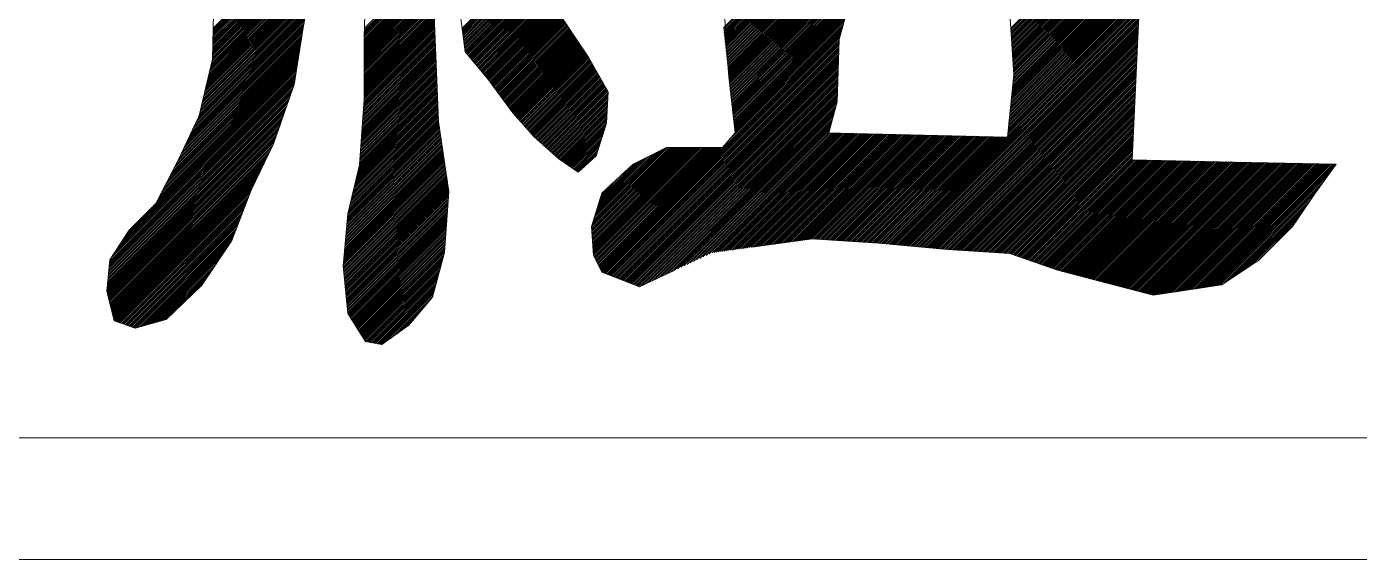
# Model space of a CAD drawing. Units: millimetres at full size. Extents: x -22551 to 92397, y -19340 to 14894.
# Drawn here: x 79728 to 80650, y -19340 to -18972 of the extents above; entities that cross this region are included whole.
import ezdxf

# ---------------------------------------------------------------- set-up
doc = ezdxf.new("R2010")
doc.units = ezdxf.units.MM
doc.header["$LTSCALE"] = 70
doc.layers.add('8-0_9-1', color=7, linetype='Continuous', lineweight=15)

msp = doc.modelspace()

# ---------------------------------------------------------------- linework, layer by layer
at = {"layer": '8-0_9-1'}
for p, q in [((79961.31, -18974.21), (80140.95, -18794.56)), ((79961.34, -18973.01), (80140.37, -18793.98)), ((79961.15, -18979.02), (80143.28, -18796.89)), ((79961.15, -18980.18), (80143.86, -18797.47)), ((79961.15, -18981.35), (80144.44, -18798.06)), ((79961.15, -18982.51), (80145.03, -18798.64)), ((79961.15, -18983.68), (80145.61, -18799.22)), ((79961.15, -18984.84), (80146.19, -18799.8)), ((79961.15, -18986), (80146.77, -18800.39)), ((79961.15, -18987.17), (80147.35, -18800.97)), ((79961.15, -18988.33), (80147.94, -18801.55)), ((79961.15, -18989.5), (80148.52, -18802.13)), ((79961.19, -18977.82), (80142.7, -18796.31)), ((79961.23, -18976.62), (80142.12, -18795.73)), ((79961.27, -18975.41), (80141.53, -18795.15)), ((80209.66, -18972.66), (80305, -18877.32)), ((80209.78, -18973.71), (80306.15, -18877.33)), ((80209.89, -18974.76), (80307.31, -18877.35)), ((80210.01, -18975.81), (80308.46, -18877.36)), ((80210.12, -18976.85), (80309.61, -18877.37)), ((80210.24, -18977.9), (80310.76, -18877.39)), ((80210.36, -18978.95), (80311.91, -18877.4)), ((80210.47, -18980), (80313.06, -18877.41)), ((80210.59, -18981.05), (80314.21, -18877.42)), ((80210.71, -18982.09), (80315.36, -18877.44)), ((80210.82, -18983.14), (80316.51, -18877.45)), ((80210.94, -18984.19), (80317.66, -18877.46)), ((80211.06, -18985.24), (80318.82, -18877.48)), ((80211.17, -18986.28), (80319.97, -18877.49)), ((80211.29, -18987.33), (80321.12, -18877.5)), ((80211.41, -18988.38), (80322.27, -18877.52)), ((80211.52, -18989.43), (80323.42, -18877.53)), ((80211.64, -18990.48), (80324.57, -18877.54)), ((80211.75, -18991.52), (80325.72, -18877.56)), ((80211.87, -18992.57), (80326.87, -18877.57)), ((80211.99, -18993.62), (80328.02, -18877.58)), ((80212.1, -18994.67), (80329.17, -18877.6)), ((80212.22, -18995.71), (80330.32, -18877.61)), ((80212.34, -18996.76), (80331.48, -18877.62)), ((80212.45, -18997.81), (80332.63, -18877.64)), ((80212.57, -18998.86), (80333.78, -18877.65)), ((80212.69, -18999.91), (80334.93, -18877.66)), ((80212.8, -19000.95), (80336.08, -18877.68)), ((80212.92, -19002), (80337.23, -18877.69)), ((80213.04, -19003.05), (80338.38, -18877.7)), ((80213.15, -19004.1), (80339.53, -18877.72)), ((80213.27, -19005.14), (80340.68, -18877.73)), ((80213.38, -19006.19), (80341.83, -18877.74)), ((80213.5, -19007.24), (80342.99, -18877.76)), ((80213.62, -19008.29), (80344.14, -18877.77)), ((80213.73, -19009.34), (80345.29, -18877.78)), ((80213.85, -19010.38), (80346.44, -18877.8)), ((80213.97, -19011.43), (80347.59, -18877.81)), ((80214.08, -19012.48), (80348.74, -18877.82)), ((80214.2, -19013.53), (80349.89, -18877.84)), ((80214.32, -19014.57), (80351.04, -18877.85)), ((80214.43, -19015.62), (80352.19, -18877.86)), ((80214.55, -19016.67), (80353.34, -18877.87)), ((80214.67, -19017.72), (80354.49, -18877.89)), ((80214.78, -19018.77), (80355.65, -18877.9)), ((80214.9, -19019.81), (80356.8, -18877.91)), ((80215.01, -19020.86), (80357.95, -18877.93)), ((80215.13, -19021.91), (80359.1, -18877.94)), ((80215.25, -19022.96), (80360.25, -18877.95)), ((80215.36, -19024), (80361.4, -18877.97)), ((80215.48, -19025.05), (80362.55, -18877.98)), ((80215.6, -19026.1), (80363.7, -18877.99)), ((80215.71, -19027.15), (80364.85, -18878.01)), ((80215.83, -19028.19), (80366, -18878.02)), ((80215.95, -19029.24), (80367.16, -18878.03)), ((80216.06, -19030.29), (80368.31, -18878.05)), ((80216.18, -19031.34), (80369.46, -18878.06)), ((80216.29, -19032.39), (80370.61, -18878.07)), ((80216.41, -19033.43), (80371.76, -18878.09)), ((80216.53, -19034.48), (80372.91, -18878.1)), ((80408.48, -18972.91), (80499.69, -18881.71)), ((80408.55, -18974.01), (80499.66, -18882.9)), ((80408.62, -18975.11), (80499.63, -18884.09)), ((80408.69, -18976.2), (80499.6, -18885.29)), ((80408.76, -18977.3), (80499.57, -18886.48)), ((80408.83, -18978.39), (80499.54, -18887.68)), ((80408.89, -18979.49), (80499.51, -18888.87)), ((80408.96, -18980.58), (80499.48, -18890.07)), ((80409.03, -18981.68), (80499.45, -18891.26)), ((80409.1, -18982.78), (80499.42, -18892.46)), ((80409.17, -18983.87), (80499.39, -18893.65)), ((80409.24, -18984.97), (80499.36, -18894.84)), ((80409.3, -18986.06), (80499.33, -18896.04)), ((80409.37, -18987.16), (80499.3, -18897.23)), ((80409.44, -18988.25), (80499.27, -18898.43)), ((80409.51, -18989.35), (80499.24, -18899.62)), ((80409.58, -18990.45), (80499.21, -18900.82)), ((80409.65, -18991.54), (80499.18, -18902.01)), ((80409.72, -18992.64), (80499.15, -18903.21)), ((80409.78, -18993.73), (80499.12, -18904.4)), ((80409.85, -18994.83), (80499.09, -18905.59)), ((80409.92, -18995.92), (80499.06, -18906.79)), ((80409.99, -18997.02), (80499.03, -18907.98)), ((80410.06, -18998.12), (80499, -18909.18)), ((80410.13, -18999.21), (80498.97, -18910.37)), ((80410.19, -19000.31), (80498.94, -18911.57)), ((80410.26, -19001.4), (80498.91, -18912.76)), ((80410.33, -19002.5), (80498.88, -18913.96)), ((80409.77, -19012.37), (80498.63, -18923.51)), ((80409.9, -19011.08), (80498.66, -18922.32)), ((80410.03, -19009.79), (80498.69, -18921.12)), ((80410.16, -19008.49), (80498.72, -18919.93)), ((80410.29, -19007.2), (80498.75, -18918.73)), ((80410.4, -19003.59), (80498.85, -18915.15)), ((80410.42, -19005.91), (80498.78, -18917.54)), ((80410.47, -19004.69), (80498.81, -18916.34)), ((79853.71, -19004.97), (79926.07, -18932.61)), ((79854.07, -19003.44), (79925.24, -18932.27)), ((79854.44, -19001.92), (79924.41, -18931.94)), ((79854.8, -19000.39), (79923.58, -18931.61)), ((79855.16, -18998.87), (79922.75, -18931.28)), ((79855.52, -18997.34), (79921.92, -18930.94)), ((79855.88, -18995.81), (79921.09, -18930.61)), ((79856.22, -18994.31), (79920.25, -18930.28)), ((79856.25, -18993.11), (79919.42, -18929.95)), ((79856.28, -18991.92), (79918.59, -18929.61)), ((79856.31, -18990.73), (79917.76, -18929.28)), ((79856.34, -18989.53), (79916.93, -18928.95)), ((79856.37, -18988.34), (79916.1, -18928.61)), ((79856.4, -18987.15), (79915.26, -18928.28)), ((79856.43, -18985.95), (79914.43, -18927.95)), ((79856.46, -18984.76), (79913.6, -18927.62)), ((79856.49, -18983.57), (79912.77, -18927.28)), ((79856.52, -18982.37), (79911.94, -18926.95)), ((79856.54, -18981.18), (79911.11, -18926.62)), ((79856.57, -18979.99), (79910.27, -18926.29)), ((79856.6, -18978.79), (79909.44, -18925.95)), ((79856.63, -18977.6), (79908.61, -18925.62)), ((79856.66, -18976.41), (79907.78, -18925.29)), ((79856.69, -18975.21), (79906.95, -18924.96)), ((79856.72, -18974.02), (79906.12, -18924.62)), ((79856.75, -18972.83), (79905.2, -18924.37)), ((80408.74, -19022.72), (80498.39, -18933.07)), ((80408.86, -19021.43), (80498.42, -18931.87)), ((80408.99, -19020.14), (80498.45, -18930.68)), ((80409.12, -19018.84), (80498.48, -18929.48)), ((80409.25, -19017.55), (80498.51, -18928.29)), ((80409.38, -19016.25), (80498.54, -18927.09)), ((80409.51, -19014.96), (80498.57, -18925.9)), ((80409.64, -19013.67), (80498.6, -18924.71)), ((79851.18, -19015.65), (79924.43, -18942.4)), ((79851.55, -19014.12), (79924.68, -18940.99)), ((79851.91, -19012.6), (79924.93, -18939.57)), ((79852.27, -19011.07), (79925.19, -18938.15)), ((79852.63, -19009.54), (79925.44, -18936.73)), ((79852.99, -19008.02), (79925.7, -18935.31)), ((79853.35, -19006.49), (79925.95, -18933.89)), ((79961.15, -18990.66), (80010.51, -18941.3)), ((80029, -18972.88), (80062.06, -18939.82)), ((80029.13, -18973.91), (80062.98, -18940.06)), ((80029.26, -18974.94), (80063.9, -18940.3)), ((80029.4, -18975.97), (80064.82, -18940.54)), ((80029.53, -18977), (80065.74, -18940.79)), ((80029.66, -18978.03), (80066.57, -18941.13)), ((80029.8, -18979.06), (80067.33, -18941.53)), ((80029.93, -18980.09), (80068.1, -18941.93)), ((80030.06, -18981.13), (80068.86, -18942.33)), ((80407.83, -19031.78), (80498.13, -18941.48)), ((80407.96, -19030.48), (80498.18, -18940.26)), ((80408.09, -19029.19), (80498.24, -18939.04)), ((80408.22, -19027.9), (80498.27, -18937.84)), ((80408.35, -19026.6), (80498.3, -18936.65)), ((80408.48, -19025.31), (80498.33, -18935.45)), ((80408.61, -19024.02), (80498.36, -18934.26)), ((79849.02, -19024.8), (79922.9, -18950.92)), ((79849.38, -19023.27), (79923.15, -18949.5)), ((79849.74, -19021.75), (79923.41, -18948.08)), ((79850.1, -19020.22), (79923.66, -18946.66)), ((79850.46, -19018.7), (79923.92, -18945.24)), ((79850.82, -19017.17), (79924.17, -18943.82)), ((79961.15, -18991.82), (80010.46, -18942.52)), ((79961.15, -18992.99), (80010.4, -18943.74)), ((79961.15, -18994.15), (80010.35, -18944.96)), ((79961.15, -18995.32), (80010.29, -18946.18)), ((79961.15, -18996.48), (80010.24, -18947.4)), ((79961.15, -18997.65), (80010.18, -18948.62)), ((79961.15, -18998.81), (80010.13, -18949.84)), ((79961.15, -18999.97), (80010.07, -18951.06)), ((80030.2, -18982.16), (80069.63, -18942.72)), ((80030.33, -18983.19), (80070.39, -18943.12)), ((80030.46, -18984.22), (80071.16, -18943.52)), ((80030.6, -18985.25), (80071.92, -18943.92)), ((80030.73, -18986.28), (80072.69, -18944.32)), ((80030.86, -18987.31), (80073.45, -18944.72)), ((80030.99, -18988.34), (80074.22, -18945.12)), ((80031.18, -18989.32), (80074.98, -18945.52)), ((80031.71, -18989.95), (80075.75, -18945.92)), ((80032.24, -18990.59), (80076.51, -18946.32)), ((80032.77, -18991.22), (80077.28, -18946.72)), ((80033.3, -18991.86), (80078.04, -18947.12)), ((80033.83, -18992.49), (80078.81, -18947.51)), ((80034.36, -18993.13), (80079.57, -18947.91)), ((80034.89, -18993.76), (80080.34, -18948.31)), ((80035.42, -18994.4), (80081.1, -18948.71)), ((80035.95, -18995.03), (80081.87, -18949.11)), ((80036.48, -18995.67), (80082.63, -18949.51)), ((80037, -18996.3), (80083.4, -18949.91)), ((80037.53, -18996.94), (80084.16, -18950.31)), ((80038.06, -18997.57), (80084.93, -18950.71)), ((80038.59, -18998.21), (80085.69, -18951.11)), ((80039.12, -18998.84), (80086.46, -18951.51)), ((80406.79, -19042.13), (80497.68, -18951.24)), ((80406.92, -19040.83), (80497.73, -18950.02)), ((80407.05, -19039.54), (80497.79, -18948.8)), ((80407.18, -19038.24), (80497.85, -18947.58)), ((80407.31, -19036.95), (80497.9, -18946.36)), ((80407.44, -19035.66), (80497.96, -18945.14)), ((80407.57, -19034.36), (80498.01, -18943.92)), ((80407.7, -19033.07), (80498.07, -18942.7)), ((79845.62, -19036.34), (79921.11, -18960.85)), ((79846.64, -19034.16), (79921.37, -18959.43)), ((79847.21, -19032.43), (79921.62, -18958.01)), ((79847.57, -19030.9), (79921.88, -18956.59)), ((79847.93, -19029.38), (79922.13, -18955.17)), ((79848.29, -19027.85), (79922.39, -18953.75)), ((79848.65, -19026.32), (79922.64, -18952.34)), ((79961.15, -19001.14), (80010.02, -18952.28)), ((79961.15, -19002.3), (80009.96, -18953.5)), ((79961.15, -19003.47), (80009.9, -18954.72)), ((79961.15, -19004.63), (80009.85, -18955.94)), ((79961.15, -19005.8), (80009.79, -18957.16)), ((79961.15, -19006.96), (80009.74, -18958.38)), ((79961.15, -19008.12), (80009.68, -18959.6)), ((79961.15, -19009.29), (80009.63, -18960.81)), ((80039.65, -18999.48), (80087.22, -18951.91)), ((80040.18, -19000.11), (80087.99, -18952.3)), ((80040.71, -19000.75), (80088.75, -18952.7)), ((80041.24, -19001.38), (80089.52, -18953.1)), ((80041.77, -19002.02), (80090.07, -18953.71)), ((80042.3, -19002.65), (80090.54, -18954.41)), ((80042.83, -19003.29), (80091, -18955.11)), ((80043.35, -19003.92), (80091.47, -18955.81)), ((80043.88, -19004.56), (80091.94, -18956.51)), ((80044.41, -19005.19), (80092.4, -18957.2)), ((80044.94, -19005.83), (80092.87, -18957.9)), ((80045.47, -19006.46), (80093.33, -18958.6)), ((80046, -19007.1), (80093.8, -18959.3)), ((80046.53, -19007.73), (80094.26, -18960)), ((80047.02, -19008.4), (80094.73, -18960.7)), ((80216.64, -19035.53), (80296.65, -18955.53)), ((80216.76, -19036.58), (80296.2, -18957.14)), ((80216.88, -19037.63), (80295.75, -18958.75)), ((80216.99, -19038.67), (80295.3, -18960.36)), ((80331.76, -19122.98), (80497.4, -18957.34)), ((80332.83, -19123.07), (80497.34, -18958.56)), ((80333.9, -19123.17), (80497.28, -18959.78)), ((80406.28, -19047.3), (80497.45, -18956.12)), ((80406.41, -19046.01), (80497.51, -18954.9)), ((80406.54, -19044.71), (80497.56, -18953.68)), ((80406.67, -19043.42), (80497.62, -18952.46)), ((79839.51, -19049.44), (79919.59, -18969.36)), ((79840.53, -19047.26), (79919.84, -18967.94)), ((79841.54, -19045.08), (79920.1, -18966.52)), ((79842.56, -19042.89), (79920.35, -18965.11)), ((79843.58, -19040.71), (79920.61, -18963.69)), ((79844.6, -19038.53), (79920.86, -18962.27)), ((79961.15, -19010.45), (80009.57, -18962.03)), ((79961.15, -19011.62), (80009.52, -18963.25)), ((79961.15, -19012.78), (80009.54, -18964.39)), ((79961.15, -19013.94), (80009.59, -18965.51)), ((79961.15, -19015.11), (80009.63, -18966.63)), ((79961.15, -19016.27), (80009.68, -18967.75)), ((79961.15, -19017.44), (80009.73, -18968.86)), ((79961.15, -19018.6), (80009.77, -18969.98)), ((80047.52, -19009.07), (80095.2, -18961.4)), ((80048.01, -19009.74), (80095.66, -18962.09)), ((80048.51, -19010.41), (80096.13, -18962.79)), ((80049, -19011.08), (80096.59, -18963.49)), ((80049.5, -19011.75), (80097.06, -18964.19)), ((80049.99, -19012.42), (80097.52, -18964.89)), ((80050.49, -19013.09), (80097.99, -18965.59)), ((80050.98, -19013.76), (80098.46, -18966.28)), ((80051.48, -19014.43), (80098.92, -18966.98)), ((80051.97, -19015.1), (80099.39, -18967.68)), ((80052.47, -19015.77), (80099.85, -18968.38)), ((80052.96, -19016.44), (80100.32, -18969.08)), ((80053.46, -19017.1), (80100.78, -18969.78)), ((80217.11, -19039.72), (80294.85, -18961.98)), ((80217.23, -19040.77), (80294.41, -18963.59)), ((80217.34, -19041.82), (80293.96, -18965.2)), ((80217.46, -19042.86), (80293.51, -18966.81)), ((80217.58, -19043.91), (80293.06, -18968.42)), ((80217.69, -19044.96), (80292.62, -18970.04)), ((80334.97, -19123.27), (80497.23, -18961.01)), ((80336.03, -19123.36), (80497.17, -18962.23)), ((80337.1, -19123.46), (80497.12, -18963.45)), ((80338.17, -19123.56), (80497.06, -18964.67)), ((80339.23, -19123.65), (80497, -18965.89)), ((80340.3, -19123.75), (80496.95, -18967.11)), ((80341.37, -19123.85), (80496.89, -18968.33)), ((80342.44, -19123.95), (80496.84, -18969.55)), ((79832.34, -19064.76), (79917.97, -18979.13)), ((79833.4, -19062.54), (79918.19, -18977.74)), ((79834.41, -19060.36), (79918.41, -18976.36)), ((79835.43, -19058.17), (79918.63, -18974.98)), ((79836.45, -19055.99), (79918.84, -18973.6)), ((79837.47, -19053.81), (79919.08, -18972.2)), ((79838.49, -19051.62), (79919.33, -18970.78)), ((79960.73, -19028.34), (80010.15, -18978.92)), ((79960.82, -19027.09), (80010.1, -18977.8)), ((79960.9, -19025.84), (80010.05, -18976.69)), ((79960.99, -19024.59), (80010.01, -18975.57)), ((79961.07, -19023.34), (80009.96, -18974.45)), ((79961.15, -19019.77), (80009.82, -18971.1)), ((79961.15, -19020.93), (80009.87, -18972.22)), ((79961.15, -19022.09), (80009.91, -18973.33)), ((80053.95, -19017.77), (80101.25, -18970.48)), ((80054.45, -19018.44), (80101.71, -18971.17)), ((80054.94, -19019.11), (80102.18, -18971.87)), ((80055.44, -19019.78), (80102.65, -18972.57)), ((80055.93, -19020.45), (80103.11, -18973.27)), ((80056.43, -19021.12), (80103.58, -18973.97)), ((80056.92, -19021.79), (80104.04, -18974.67)), ((80057.42, -19022.46), (80104.51, -18975.37)), ((80057.91, -19023.13), (80104.97, -18976.06)), ((80058.4, -19023.8), (80105.44, -18976.76)), ((80058.9, -19024.47), (80105.91, -18977.46)), ((80059.39, -19025.14), (80106.37, -18978.16)), ((80059.89, -19025.81), (80106.84, -18978.86)), ((80124.85, -19140.13), (80291.72, -18973.26)), ((80125.24, -19140.9), (80291.27, -18974.87)), ((80125.63, -19141.68), (80290.82, -18976.48)), ((80126.41, -19142.06), (80290.38, -18978.09)), ((80213.66, -19050.16), (80292.17, -18971.65)), ((80343.5, -19124.04), (80496.78, -18970.77)), ((80344.57, -19124.14), (80496.72, -18971.99)), ((80345.64, -19124.24), (80496.67, -18973.21)), ((80346.71, -19124.33), (80496.61, -18974.43)), ((80347.77, -19124.43), (80496.56, -18975.65)), ((80348.84, -19124.53), (80496.5, -18976.87)), ((80349.91, -19124.63), (80496.44, -18978.09)), ((80350.97, -19124.72), (80496.39, -18979.31)), ((79824.85, -19079.23), (79916.66, -18987.42)), ((79826.1, -19076.82), (79916.88, -18986.04)), ((79827.35, -19074.41), (79917.1, -18984.66)), ((79828.59, -19072), (79917.32, -18983.27)), ((79829.84, -19069.59), (79917.54, -18981.89)), ((79831.09, -19067.17), (79917.75, -18980.51)), ((79960.05, -19038.33), (80010.52, -18987.86)), ((79960.14, -19037.08), (80010.47, -18986.75)), ((79960.22, -19035.83), (80010.43, -18985.63)), ((79960.31, -19034.58), (80010.38, -18984.51)), ((79960.39, -19033.33), (80010.33, -18983.39)), ((79960.48, -19032.08), (80010.29, -18982.27)), ((79960.56, -19030.84), (80010.24, -18981.16)), ((79960.65, -19029.59), (80010.19, -18980.04)), ((80060.38, -19026.48), (80107.3, -18979.56)), ((80060.88, -19027.15), (80107.77, -18980.26)), ((80061.37, -19027.81), (80108.23, -18980.95)), ((80061.87, -19028.48), (80108.7, -18981.65)), ((80062.36, -19029.15), (80109.17, -18982.35)), ((80062.86, -19029.82), (80109.63, -18983.05)), ((80063.35, -19030.49), (80110.1, -18983.75)), ((80063.85, -19031.16), (80110.56, -18984.45)), ((80064.37, -19031.8), (80111.03, -18985.14)), ((80064.92, -19032.42), (80111.49, -18985.84)), ((80065.46, -19033.04), (80111.96, -18986.54)), ((80066, -19033.66), (80112.43, -18987.24)), ((80066.55, -19034.28), (80112.89, -18987.94)), ((80127.25, -19142.38), (80289.93, -18979.71)), ((80128.09, -19142.71), (80289.65, -18981.15)), ((80128.93, -19143.04), (80289.61, -18982.36)), ((80129.77, -19143.36), (80289.57, -18983.56)), ((80130.6, -19143.69), (80289.53, -18984.77)), ((80131.44, -19144.01), (80289.49, -18985.97)), ((80132.28, -19144.34), (80289.45, -18987.17)), ((80133.12, -19144.67), (80289.41, -18988.38)), ((80352.04, -19124.82), (80496.33, -18980.53)), ((80353.11, -19124.92), (80496.27, -18981.75)), ((80354.18, -19125.01), (80496.22, -18982.97)), ((80355.24, -19125.11), (80496.16, -18984.19)), ((80356.31, -19125.21), (80496.11, -18985.41)), ((80357.38, -19125.3), (80496.05, -18986.63)), ((80358.44, -19125.4), (80495.99, -18987.85)), ((79796.86, -19115.37), (79915.13, -18997.1)), ((79817.37, -19093.7), (79915.35, -18995.72)), ((79818.61, -19091.29), (79915.57, -18994.33)), ((79819.86, -19088.88), (79915.79, -18992.95)), ((79821.11, -19086.47), (79916.01, -18991.57)), ((79822.36, -19084.06), (79916.23, -18990.19)), ((79823.6, -19081.64), (79916.44, -18988.8)), ((79959.37, -19048.33), (80010.89, -18996.8)), ((79959.45, -19047.08), (80010.85, -18995.69)), ((79959.54, -19045.83), (80010.8, -18994.57)), ((79959.62, -19044.58), (80010.75, -18993.45)), ((79959.71, -19043.33), (80010.71, -18992.33)), ((79959.8, -19042.08), (80010.66, -18991.22)), ((79959.88, -19040.83), (80010.61, -18990.1)), ((79959.97, -19039.58), (80010.57, -18988.98)), ((80067.09, -19034.91), (80113.36, -18988.64)), ((80067.63, -19035.53), (80113.82, -18989.34)), ((80068.18, -19036.15), (80114.29, -18990.03)), ((80068.72, -19036.77), (80114.75, -18990.73)), ((80069.26, -19037.39), (80115.22, -18991.43)), ((80069.81, -19038.01), (80115.69, -18992.13)), ((80070.35, -19038.63), (80116.15, -18992.83)), ((80070.89, -19039.25), (80116.6, -18993.54)), ((80071.44, -19039.87), (80117.02, -18994.28)), ((80071.98, -19040.49), (80117.45, -18995.03)), ((80072.52, -19041.11), (80117.87, -18995.77)), ((80073.07, -19041.73), (80118.29, -18996.51)), ((80073.61, -19042.36), (80118.71, -18997.26)), ((80133.96, -19144.99), (80289.37, -18989.58)), ((80134.8, -19145.32), (80289.33, -18990.79)), ((80135.63, -19145.64), (80289.29, -18991.99)), ((80136.47, -19145.97), (80289.25, -18993.2)), ((80137.31, -19146.3), (80289.21, -18994.4)), ((80138.15, -19146.62), (80289.17, -18995.61)), ((80138.99, -19146.95), (80289.13, -18996.81)), ((80359.51, -19125.5), (80495.94, -18989.07)), ((80360.58, -19125.6), (80495.88, -18990.29)), ((80361.65, -19125.69), (80495.83, -18991.51)), ((80362.71, -19125.79), (80495.77, -18992.73)), ((80363.78, -19125.89), (80495.71, -18993.95)), ((80364.86, -19125.97), (80495.66, -18995.17)), ((80365.95, -19126.05), (80495.6, -18996.39)), ((80367.04, -19126.12), (80495.55, -18997.61)), ((79785.04, -19135.34), (79913.61, -19006.78)), ((79785.16, -19134.06), (79913.82, -19005.39)), ((79786.05, -19132), (79914.04, -19004.01)), ((79788.21, -19128.68), (79914.26, -19002.63)), ((79790.38, -19125.35), (79914.48, -19001.25)), ((79792.54, -19122.02), (79914.7, -18999.86)), ((79794.7, -19118.7), (79914.92, -18998.48)), ((79958.6, -19059.57), (80011.31, -19006.86)), ((79958.69, -19058.32), (80011.26, -19005.74)), ((79958.77, -19057.07), (80011.22, -19004.63)), ((79958.86, -19055.82), (80011.17, -19003.51)), ((79958.94, -19054.57), (80011.12, -19002.39)), ((79959.03, -19053.32), (80011.08, -19001.27)), ((79959.11, -19052.07), (80011.03, -19000.16)), ((79959.2, -19050.83), (80010.99, -18999.04)), ((79959.28, -19049.58), (80010.94, -18997.92)), ((80074.15, -19042.98), (80119.13, -18998)), ((80074.7, -19043.6), (80119.55, -18998.75)), ((80075.24, -19044.22), (80119.97, -18999.49)), ((80075.78, -19044.84), (80120.39, -19000.23)), ((80076.33, -19045.46), (80120.81, -19000.98)), ((80076.87, -19046.08), (80121.23, -19001.72)), ((80077.41, -19046.7), (80121.65, -19002.46)), ((80077.95, -19047.32), (80122.07, -19003.21)), ((80078.51, -19047.93), (80122.49, -19003.95)), ((80079.13, -19048.48), (80122.91, -19004.7)), ((80079.74, -19049.03), (80123.33, -19005.44)), ((80080.36, -19049.57), (80123.75, -19006.18)), ((80080.98, -19050.12), (80124.17, -19006.93)), ((80139.83, -19147.27), (80289.09, -18998.01)), ((80140.66, -19147.6), (80289.05, -18999.22)), ((80141.5, -19147.93), (80289.01, -19000.42)), ((80142.34, -19148.25), (80288.96, -19001.63)), ((80143.18, -19148.58), (80288.92, -19002.83)), ((80144.02, -19148.9), (80288.88, -19004.04)), ((80144.85, -19149.23), (80288.84, -19005.24)), ((80145.69, -19149.56), (80288.8, -19006.44)), ((80368.13, -19126.19), (80495.49, -18998.83)), ((80369.22, -19126.27), (80495.43, -19000.05)), ((80370.31, -19126.34), (80495.38, -19001.27)), ((80371.4, -19126.41), (80495.32, -19002.49)), ((80372.5, -19126.48), (80495.26, -19003.72)), ((80373.59, -19126.56), (80495.21, -19004.94)), ((80374.68, -19126.63), (80495.15, -19006.16)), ((79784.31, -19143.06), (79911.35, -19016.02)), ((79784.43, -19141.78), (79911.97, -19014.23)), ((79784.55, -19140.49), (79912.6, -19012.44)), ((79784.67, -19139.2), (79912.95, -19010.92)), ((79784.8, -19137.91), (79913.17, -19009.54)), ((79784.92, -19136.63), (79913.39, -19008.16)), ((79957.43, -19070.06), (80011.68, -19015.8)), ((79957.8, -19068.52), (80011.64, -19014.69)), ((79958.09, -19067.07), (80011.59, -19013.57)), ((79958.18, -19065.82), (80011.54, -19012.45)), ((79958.26, -19064.57), (80011.5, -19011.33)), ((79958.35, -19063.32), (80011.45, -19010.21)), ((79958.43, -19062.07), (80011.4, -19009.1)), ((79958.52, -19060.82), (80011.36, -19007.98)), ((80081.6, -19050.66), (80124.59, -19007.67)), ((80082.22, -19051.21), (80125.01, -19008.41)), ((80082.84, -19051.75), (80125.43, -19009.16)), ((80083.46, -19052.3), (80125.85, -19009.9)), ((80084.07, -19052.85), (80126.27, -19010.65)), ((80084.69, -19053.39), (80126.69, -19011.39)), ((80085.31, -19053.94), (80127.11, -19012.13)), ((80085.93, -19054.48), (80127.54, -19012.88)), ((80086.55, -19055.03), (80127.96, -19013.62)), ((80087.17, -19055.57), (80128.38, -19014.36)), ((80087.78, -19056.12), (80128.8, -19015.11)), ((80088.4, -19056.67), (80129.22, -19015.85)), ((80146.53, -19149.88), (80288.76, -19007.65)), ((80147.37, -19150.21), (80288.72, -19008.85)), ((80148.21, -19150.53), (80288.68, -19010.06)), ((80149.05, -19150.86), (80288.64, -19011.26)), ((80149.88, -19151.19), (80288.6, -19012.47)), ((80150.72, -19151.51), (80288.56, -19013.67)), ((80151.56, -19151.84), (80288.52, -19014.87)), ((80153.74, -19150.82), (80288.48, -19016.08)), ((80375.77, -19126.7), (80495.1, -19007.38)), ((80376.86, -19126.78), (80495.04, -19008.6)), ((80377.95, -19126.85), (80494.98, -19009.82)), ((80379.04, -19126.92), (80494.93, -19011.04)), ((80380.14, -19126.99), (80494.87, -19012.26)), ((80381.23, -19127.07), (80494.82, -19013.48)), ((80382.32, -19127.14), (80494.76, -19014.7)), ((80383.41, -19127.21), (80494.7, -19015.92)), ((79783.69, -19149.5), (79908.21, -19024.98)), ((79783.81, -19148.21), (79908.84, -19023.18)), ((79783.94, -19146.92), (79909.47, -19021.39)), ((79784.06, -19145.64), (79910.09, -19019.6)), ((79784.18, -19144.35), (79910.72, -19017.81)), ((79954.45, -19082.35), (80012.06, -19024.74)), ((79954.82, -19080.82), (80012.01, -19023.63)), ((79955.19, -19079.28), (80011.96, -19022.51)), ((79955.56, -19077.74), (80011.92, -19021.39)), ((79955.94, -19076.21), (80011.87, -19020.27)), ((79956.31, -19074.67), (80011.82, -19019.16)), ((79956.68, -19073.13), (80011.78, -19018.04)), ((79957.05, -19071.6), (80011.73, -19016.92)), ((80089.02, -19057.21), (80129.64, -19016.6)), ((80089.64, -19057.76), (80129.84, -19017.56)), ((80090.26, -19058.3), (80129.78, -19018.78)), ((80090.88, -19058.85), (80129.72, -19020)), ((80091.5, -19059.39), (80129.67, -19021.22)), ((80092.11, -19059.94), (80129.61, -19022.45)), ((80092.73, -19060.49), (80129.55, -19023.67)), ((80093.35, -19061.03), (80129.49, -19024.89)), ((80155.94, -19149.78), (80288.44, -19017.28)), ((80158.14, -19148.75), (80288.4, -19018.49)), ((80160.34, -19147.71), (80288.36, -19019.69)), ((80162.54, -19146.68), (80288.32, -19020.9)), ((80164.74, -19145.65), (80288.28, -19022.1)), ((80166.94, -19144.61), (80288.24, -19023.3)), ((80169.14, -19143.58), (80287.98, -19024.73)), ((80384.5, -19127.28), (80494.65, -19017.14)), ((80385.59, -19127.36), (80494.59, -19018.36)), ((80386.68, -19127.43), (80494.54, -19019.58)), ((80387.78, -19127.5), (80494.48, -19020.8)), ((80388.87, -19127.58), (80494.42, -19022.02)), ((80389.96, -19127.65), (80494.37, -19023.24)), ((80391.05, -19127.72), (80494.31, -19024.46)), ((79783.2, -19154.64), (79905.71, -19032.14)), ((79783.32, -19153.36), (79906.33, -19030.35)), ((79783.38, -19155.63), (79905.08, -19033.93)), ((79783.45, -19152.07), (79906.96, -19028.56)), ((79783.57, -19150.78), (79907.59, -19026.77)), ((79951.46, -19094.65), (80012.43, -19033.68)), ((79951.84, -19093.11), (80012.38, -19032.57)), ((79952.21, -19091.58), (80012.34, -19031.45)), ((79952.58, -19090.04), (80012.29, -19030.33)), ((79952.96, -19088.5), (80012.24, -19029.21)), ((79953.33, -19086.97), (80012.2, -19028.1)), ((79953.7, -19085.43), (80012.15, -19026.98)), ((79954.07, -19083.89), (80012.1, -19025.86)), ((80093.97, -19061.58), (80129.43, -19026.11)), ((80094.59, -19062.12), (80129.38, -19027.34)), ((80095.21, -19062.67), (80129.32, -19028.56)), ((80095.83, -19063.21), (80129.26, -19029.78)), ((80096.5, -19063.7), (80129.2, -19031)), ((80097.19, -19064.18), (80129.14, -19032.23)), ((80097.88, -19064.65), (80129.08, -19033.45)), ((80171.33, -19142.54), (80287.56, -19026.32)), ((80173.53, -19141.51), (80287.14, -19027.9)), ((80175.73, -19140.47), (80286.71, -19029.49)), ((80177.93, -19139.44), (80286.29, -19031.08)), ((80180.13, -19138.4), (80285.87, -19032.67)), ((80182.33, -19137.37), (80285.44, -19034.25)), ((80392.14, -19127.79), (80494.25, -19025.68)), ((80393.23, -19127.87), (80494.2, -19026.9)), ((80394.32, -19127.94), (80494.14, -19028.12)), ((80395.42, -19128.01), (80494.09, -19029.34)), ((80396.51, -19128.08), (80494.03, -19030.56)), ((80397.6, -19128.16), (80493.97, -19031.78)), ((80398.69, -19128.23), (80493.92, -19033)), ((80399.78, -19128.3), (80493.86, -19034.22)), ((79783.61, -19156.56), (79904.45, -19035.72)), ((79783.84, -19157.5), (79903.82, -19037.51)), ((79784.07, -19158.43), (79903.2, -19039.3)), ((79784.31, -19159.36), (79902.57, -19041.09)), ((79784.54, -19160.29), (79901.94, -19042.89)), ((79949.33, -19107.26), (80013.42, -19043.17)), ((79949.44, -19105.99), (80013.27, -19042.15)), ((79949.55, -19104.71), (80013.12, -19041.14)), ((79949.66, -19103.44), (80012.97, -19040.13)), ((79949.77, -19102.17), (80012.82, -19039.11)), ((79949.97, -19100.8), (80012.67, -19038.1)), ((79950.35, -19099.26), (80012.57, -19037.04)), ((79950.72, -19097.72), (80012.52, -19035.92)), ((79951.09, -19096.19), (80012.48, -19034.8)), ((80098.57, -19065.13), (80129.03, -19034.67)), ((80099.25, -19065.61), (80128.97, -19035.89)), ((80099.94, -19066.08), (80128.91, -19037.11)), ((80100.63, -19066.56), (80128.85, -19038.34)), ((80101.32, -19067.03), (80128.42, -19039.94)), ((80102.01, -19067.51), (80127.87, -19041.64)), ((80102.69, -19067.99), (80127.33, -19043.35)), ((80184.53, -19136.33), (80285.02, -19035.84)), ((80186.73, -19135.3), (80284.6, -19037.43)), ((80188.93, -19134.26), (80284.17, -19039.02)), ((80191.13, -19133.23), (80283.75, -19040.6)), ((80193.32, -19132.19), (80283.33, -19042.19)), ((80195.52, -19131.16), (80282.9, -19043.78)), ((80400.87, -19128.38), (80493.81, -19035.44)), ((80401.96, -19128.45), (80493.75, -19036.66)), ((80403.06, -19128.52), (80493.69, -19037.88)), ((80404.15, -19128.59), (80493.64, -19039.1)), ((80405.24, -19128.67), (80493.58, -19040.32)), ((80406.33, -19128.74), (80493.53, -19041.54)), ((80407.42, -19128.81), (80493.47, -19042.76)), ((79784.77, -19161.22), (79901.32, -19044.68)), ((79785.01, -19162.15), (79900.69, -19046.47)), ((79785.24, -19163.08), (79900.06, -19048.26)), ((79785.47, -19164.01), (79899.44, -19050.05)), ((79785.7, -19164.95), (79898.81, -19051.84)), ((79948.35, -19118.72), (80014.78, -19052.29)), ((79948.46, -19117.45), (80014.63, -19051.27)), ((79948.57, -19116.17), (80014.48, -19050.26)), ((79948.68, -19114.9), (80014.33, -19049.25)), ((79948.79, -19113.63), (80014.18, -19048.23)), ((79948.9, -19112.35), (80014.03, -19047.22)), ((79949, -19111.08), (80013.88, -19046.21)), ((79949.11, -19109.81), (80013.73, -19045.19)), ((79949.22, -19108.53), (80013.57, -19044.18)), ((80103.38, -19068.46), (80126.79, -19045.06)), ((80104.07, -19068.94), (80126.24, -19046.77)), ((80104.76, -19069.42), (80125.7, -19048.47)), ((80105.45, -19069.89), (80125.16, -19050.18)), ((80106.13, -19070.37), (80124.61, -19051.89)), ((80197.72, -19130.12), (80282.48, -19045.37)), ((80199.92, -19129.09), (80283.56, -19045.45)), ((80201.89, -19128.28), (80284.7, -19045.48)), ((80203.24, -19128.1), (80285.83, -19045.5)), ((80204.59, -19127.91), (80286.97, -19045.53)), ((80205.94, -19127.73), (80288.11, -19045.56)), ((80207.29, -19127.54), (80289.25, -19045.58)), ((80208.64, -19127.35), (80290.39, -19045.61)), ((80209.99, -19127.17), (80291.52, -19045.64)), ((80211.34, -19126.98), (80292.66, -19045.66)), ((80212.69, -19126.79), (80293.8, -19045.69)), ((80214.04, -19126.61), (80294.94, -19045.71)), ((80215.39, -19126.42), (80296.08, -19045.74)), ((80216.74, -19126.24), (80297.21, -19045.77)), ((80218.1, -19126.05), (80298.35, -19045.79)), ((80219.45, -19125.86), (80299.49, -19045.82)), ((80220.8, -19125.68), (80300.63, -19045.84)), ((80222.15, -19125.49), (80301.77, -19045.87)), ((80223.5, -19125.3), (80302.9, -19045.9)), ((80224.85, -19125.12), (80304.04, -19045.92)), ((80226.2, -19124.93), (80305.18, -19045.95)), ((80227.55, -19124.74), (80306.32, -19045.98)), ((80228.9, -19124.56), (80307.46, -19046)), ((80230.25, -19124.37), (80308.59, -19046.03)), ((80231.6, -19124.19), (80309.73, -19046.05)), ((80232.95, -19124), (80310.87, -19046.08)), ((80234.3, -19123.81), (80312.01, -19046.11)), ((80235.65, -19123.63), (80313.15, -19046.13)), ((80237, -19123.44), (80314.28, -19046.16)), ((80238.35, -19123.25), (80315.42, -19046.19)), ((80239.7, -19123.07), (80316.56, -19046.21)), ((80241.05, -19122.88), (80317.7, -19046.24)), ((80242.4, -19122.7), (80318.84, -19046.26)), ((80243.75, -19122.51), (80319.97, -19046.29)), ((80245.1, -19122.32), (80321.11, -19046.32)), ((80246.45, -19122.14), (80322.25, -19046.34)), ((80247.8, -19121.95), (80323.39, -19046.37)), ((80249.16, -19121.76), (80324.53, -19046.39)), ((80250.51, -19121.58), (80325.66, -19046.42)), ((80251.86, -19121.39), (80326.8, -19046.45)), ((80253.21, -19121.21), (80327.94, -19046.47)), ((80254.56, -19121.02), (80329.08, -19046.5)), ((80255.91, -19120.83), (80330.22, -19046.53)), ((80257.26, -19120.65), (80331.35, -19046.55)), ((80258.61, -19120.46), (80332.49, -19046.58)), ((80259.96, -19120.27), (80333.63, -19046.6)), ((80261.31, -19120.09), (80334.77, -19046.63)), ((80262.66, -19119.9), (80335.91, -19046.66)), ((80264.01, -19119.72), (80337.04, -19046.68)), ((80265.36, -19119.53), (80338.18, -19046.71)), ((80266.71, -19119.34), (80339.32, -19046.73)), ((80268.06, -19119.16), (80340.46, -19046.76)), ((80269.41, -19118.97), (80341.6, -19046.79)), ((80270.76, -19118.78), (80342.73, -19046.81)), ((80271.9, -19118.81), (80343.87, -19046.84)), ((80272.99, -19118.88), (80345.01, -19046.86)), ((80274.09, -19118.95), (80346.15, -19046.89)), ((80275.18, -19119.02), (80347.29, -19046.92)), ((80276.28, -19119.09), (80348.42, -19046.94)), ((80277.37, -19119.16), (80349.56, -19046.97)), ((80278.47, -19119.23), (80350.7, -19047)), ((80279.57, -19119.29), (80351.84, -19047.02)), ((80280.66, -19119.36), (80352.98, -19047.05)), ((80281.76, -19119.43), (80354.11, -19047.07)), ((80282.85, -19119.5), (80355.25, -19047.1)), ((80283.95, -19119.57), (80356.39, -19047.13)), ((80285.04, -19119.64), (80357.53, -19047.15)), ((80286.14, -19119.7), (80358.67, -19047.18)), ((80287.24, -19119.77), (80359.8, -19047.21)), ((80288.33, -19119.84), (80360.94, -19047.23)), ((80289.43, -19119.91), (80362.08, -19047.26)), ((80290.52, -19119.98), (80363.22, -19047.28)), ((80291.62, -19120.05), (80364.36, -19047.31)), ((80292.71, -19120.12), (80365.49, -19047.34)), ((80293.81, -19120.18), (80366.63, -19047.36)), ((80294.91, -19120.25), (80367.77, -19047.39)), ((80296, -19120.32), (80368.91, -19047.41)), ((80297.1, -19120.39), (80370.05, -19047.44)), ((80298.19, -19120.46), (80371.18, -19047.47)), ((80299.29, -19120.53), (80372.32, -19047.49)), ((80300.38, -19120.6), (80373.46, -19047.52)), ((80301.48, -19120.66), (80374.6, -19047.55)), ((80302.58, -19120.73), (80375.74, -19047.57)), ((80303.67, -19120.8), (80376.87, -19047.6)), ((80304.77, -19120.87), (80378.01, -19047.62)), ((80305.86, -19120.94), (80379.15, -19047.65)), ((80306.96, -19121.01), (80380.29, -19047.68)), ((80308.05, -19121.07), (80381.43, -19047.7)), ((80309.15, -19121.14), (80382.56, -19047.73)), ((80310.25, -19121.21), (80383.7, -19047.75)), ((80311.34, -19121.28), (80384.84, -19047.78)), ((80312.44, -19121.35), (80385.98, -19047.81)), ((80313.53, -19121.42), (80387.12, -19047.83)), ((80314.63, -19121.49), (80388.25, -19047.86)), ((80315.72, -19121.55), (80389.39, -19047.89)), ((80316.82, -19121.62), (80390.53, -19047.91)), ((80317.89, -19121.71), (80391.67, -19047.94)), ((80318.96, -19121.81), (80392.81, -19047.96)), ((80320.03, -19121.91), (80393.94, -19047.99)), ((80321.09, -19122.01), (80395.08, -19048.02)), ((80322.16, -19122.1), (80396.22, -19048.04)), ((80323.23, -19122.2), (80397.36, -19048.07)), ((80324.29, -19122.3), (80398.5, -19048.09)), ((80325.36, -19122.39), (80399.64, -19048.12)), ((80326.43, -19122.49), (80400.77, -19048.15)), ((80327.5, -19122.59), (80401.91, -19048.17)), ((80328.56, -19122.68), (80403.05, -19048.2)), ((80329.63, -19122.78), (80404.19, -19048.23)), ((80330.7, -19122.88), (80405.33, -19048.25)), ((80408.33, -19129.07), (80493.41, -19043.98)), ((80409.19, -19129.37), (80493.36, -19045.2)), ((80410.05, -19129.67), (80493.3, -19046.43)), ((80410.92, -19129.97), (80493.24, -19047.65)), ((80411.78, -19130.27), (80493.19, -19048.87)), ((80412.64, -19130.57), (80493.13, -19050.09)), ((80413.51, -19130.87), (80493.08, -19051.31)), ((80414.37, -19131.18), (80493.02, -19052.53)), ((79785.94, -19165.88), (79898.02, -19053.79)), ((79786.17, -19166.81), (79896.93, -19056.05)), ((79786.4, -19167.74), (79895.84, -19058.3)), ((79786.64, -19168.67), (79894.75, -19060.56)), ((79947.37, -19130.18), (80016.14, -19061.41)), ((79947.48, -19128.91), (80015.99, -19060.39)), ((79947.59, -19127.63), (80015.84, -19059.38)), ((79947.7, -19126.36), (80015.69, -19058.37)), ((79947.8, -19125.09), (80015.54, -19057.35)), ((79947.91, -19123.81), (80015.39, -19056.34)), ((79948.02, -19122.54), (80015.23, -19055.33)), ((79948.13, -19121.27), (80015.08, -19054.31)), ((79948.24, -19119.99), (80014.93, -19053.3)), ((80106.82, -19070.84), (80124.07, -19053.6)), ((80107.51, -19071.32), (80123.53, -19055.3)), ((80108.2, -19071.8), (80122.98, -19057.01)), ((80108.88, -19072.27), (80122.44, -19058.72)), ((80114.98, -19067.34), (80121.9, -19060.43)), ((80118.5, -19110.39), (80173.43, -19055.46)), ((80118.58, -19111.47), (80174.59, -19055.46)), ((80118.66, -19112.56), (80175.75, -19055.46)), ((80118.74, -19113.65), (80176.92, -19055.46)), ((80118.81, -19114.73), (80178.08, -19055.46)), ((80118.89, -19115.82), (80179.25, -19055.46)), ((80118.89, -19108.84), (80172.26, -19055.46)), ((80118.97, -19116.91), (80180.41, -19055.46)), ((80119.05, -19117.99), (80181.58, -19055.46)), ((80119.12, -19119.08), (80182.74, -19055.46)), ((80119.2, -19120.16), (80183.9, -19055.46)), ((80119.28, -19121.25), (80185.07, -19055.46)), ((80119.36, -19122.34), (80186.23, -19055.46)), ((80119.42, -19107.14), (80171.1, -19055.46)), ((80119.44, -19123.42), (80187.4, -19055.46)), ((80119.51, -19124.51), (80188.56, -19055.46)), ((80119.59, -19125.6), (80189.72, -19055.46)), ((80119.67, -19126.68), (80190.89, -19055.46)), ((80119.75, -19127.77), (80192.05, -19055.46)), ((80119.82, -19128.86), (80193.22, -19055.46)), ((80119.9, -19129.94), (80194.38, -19055.46)), ((80119.95, -19105.45), (80169.6, -19055.8)), ((80120.2, -19130.81), (80195.55, -19055.46)), ((80120.48, -19103.76), (80167.27, -19056.96)), ((80120.59, -19131.59), (80196.71, -19055.46)), ((80120.97, -19132.36), (80197.87, -19055.46)), ((80121, -19102.06), (80164.94, -19058.13)), ((80121.36, -19133.14), (80199.04, -19055.46)), ((80121.53, -19100.37), (80162.61, -19059.29)), ((80121.75, -19133.92), (80200.2, -19055.46)), ((80122.06, -19098.68), (80160.28, -19060.46)), ((80122.14, -19134.69), (80201.37, -19055.46)), ((80122.53, -19135.47), (80202.53, -19055.46)), ((80122.59, -19096.98), (80157.96, -19061.62)), ((80122.91, -19136.24), (80203.69, -19055.46)), ((80123.3, -19137.02), (80204.86, -19055.46)), ((80123.69, -19137.8), (80206.02, -19055.46)), ((80124.08, -19138.57), (80207.19, -19055.46)), ((80124.47, -19139.35), (80208.35, -19055.46)), ((80415.24, -19131.47), (80492.96, -19053.75)), ((80416.1, -19131.78), (80492.91, -19054.97)), ((80416.96, -19132.08), (80492.85, -19056.19)), ((80417.83, -19132.38), (80492.8, -19057.41)), ((80418.69, -19132.68), (80492.74, -19058.63)), ((80419.55, -19132.98), (80492.68, -19059.85)), ((80420.42, -19133.28), (80492.63, -19061.07)), ((79786.87, -19169.6), (79893.66, -19062.82)), ((79787.1, -19170.53), (79892.56, -19065.07)), ((79787.33, -19171.47), (79891.47, -19067.33)), ((79787.57, -19172.4), (79890.38, -19069.58)), ((79946.79, -19137.74), (80017.05, -19067.49)), ((79946.82, -19136.55), (80016.89, -19066.47)), ((79946.89, -19138.81), (80017.2, -19068.5)), ((79946.93, -19135.27), (80016.74, -19065.46)), ((79946.99, -19139.87), (80017.35, -19069.51)), ((79947.04, -19134), (80016.59, -19064.45)), ((79947.09, -19140.94), (80017.5, -19070.53)), ((79947.15, -19132.73), (80016.44, -19063.43)), ((79947.26, -19131.45), (80016.29, -19062.42)), ((80123.12, -19095.29), (80155.63, -19062.79)), ((80123.65, -19093.6), (80153.3, -19063.95)), ((80124.18, -19091.9), (80150.97, -19065.11)), ((80124.71, -19090.21), (80148.64, -19066.28)), ((80421.28, -19133.58), (80492.57, -19062.29)), ((80422.15, -19133.88), (80492.52, -19063.51)), ((80423.01, -19134.18), (80493.08, -19064.11)), ((80423.87, -19134.48), (80494.22, -19064.13)), ((80424.74, -19134.78), (80495.36, -19064.15)), ((80425.6, -19135.08), (80496.5, -19064.18)), ((80426.46, -19135.38), (80497.65, -19064.2)), ((80427.33, -19135.68), (80498.79, -19064.22)), ((80428.19, -19135.98), (80499.93, -19064.25)), ((80429.06, -19136.28), (80501.07, -19064.27)), ((80429.92, -19136.58), (80502.21, -19064.29)), ((80430.78, -19136.88), (80503.35, -19064.32)), ((80431.65, -19137.18), (80504.49, -19064.34)), ((80432.51, -19137.48), (80505.63, -19064.36)), ((80433.37, -19137.78), (80506.77, -19064.39)), ((80434.24, -19138.08), (80507.91, -19064.41)), ((80435.1, -19138.39), (80509.05, -19064.43)), ((80435.97, -19138.69), (80510.2, -19064.46)), ((80436.83, -19138.99), (80511.34, -19064.48)), ((80437.69, -19139.29), (80512.48, -19064.5)), ((80438.56, -19139.59), (80513.62, -19064.53)), ((80439.42, -19139.89), (80514.76, -19064.55)), ((80440.28, -19140.19), (80515.9, -19064.57)), ((80441.18, -19140.46), (80517.04, -19064.6)), ((80442.1, -19140.7), (80518.18, -19064.62)), ((80443.03, -19140.94), (80519.32, -19064.64)), ((80443.95, -19141.18), (80520.46, -19064.67)), ((80444.88, -19141.42), (80521.6, -19064.69)), ((80445.8, -19141.66), (80522.75, -19064.71)), ((80446.73, -19141.9), (80523.89, -19064.74)), ((80447.65, -19142.13), (80525.03, -19064.76)), ((80448.58, -19142.37), (80526.17, -19064.78)), ((80449.5, -19142.61), (80527.31, -19064.81)), ((80450.42, -19142.85), (80528.45, -19064.83)), ((80451.35, -19143.09), (80529.59, -19064.85)), ((80452.27, -19143.33), (80530.73, -19064.87)), ((80453.2, -19143.57), (80531.87, -19064.9)), ((80454.12, -19143.81), (80533.01, -19064.92)), ((80455.05, -19144.05), (80534.15, -19064.94)), ((80455.97, -19144.29), (80535.3, -19064.97)), ((80456.9, -19144.53), (80536.44, -19064.99)), ((80457.82, -19144.77), (80537.58, -19065.01)), ((80458.75, -19145.01), (80538.72, -19065.04)), ((80459.67, -19145.25), (80539.86, -19065.06)), ((80460.59, -19145.49), (80541, -19065.08)), ((80461.52, -19145.73), (80542.14, -19065.11)), ((80462.44, -19145.97), (80543.28, -19065.13)), ((80463.37, -19146.21), (80544.42, -19065.15)), ((80464.29, -19146.45), (80545.56, -19065.18)), ((80465.22, -19146.69), (80546.7, -19065.2)), ((80466.14, -19146.93), (80547.85, -19065.22)), ((80467.07, -19147.17), (80548.99, -19065.25)), ((80467.99, -19147.41), (80550.13, -19065.27)), ((80468.91, -19147.65), (80551.27, -19065.29)), ((80469.84, -19147.89), (80552.41, -19065.32)), ((80470.76, -19148.13), (80553.55, -19065.34)), ((80471.69, -19148.37), (80554.69, -19065.36)), ((80472.61, -19148.61), (80555.83, -19065.39)), ((80473.54, -19148.85), (80556.97, -19065.41)), ((80474.46, -19149.09), (80558.11, -19065.43)), ((80475.39, -19149.33), (80559.25, -19065.46)), ((80476.31, -19149.57), (80560.4, -19065.48)), ((80477.24, -19149.8), (80561.54, -19065.5)), ((80478.16, -19150.04), (80562.68, -19065.53)), ((80479.08, -19150.28), (80563.82, -19065.55)), ((80480.01, -19150.52), (80564.96, -19065.57)), ((80480.93, -19150.76), (80566.1, -19065.6)), ((80481.86, -19151), (80567.24, -19065.62)), ((80482.78, -19151.24), (80568.38, -19065.64)), ((80483.71, -19151.48), (80569.52, -19065.67)), ((80484.63, -19151.72), (80570.66, -19065.69)), ((80485.56, -19151.96), (80571.8, -19065.71)), ((80486.48, -19152.2), (80572.95, -19065.74)), ((80487.4, -19152.44), (80574.09, -19065.76)), ((80488.33, -19152.68), (80575.23, -19065.78)), ((80489.25, -19152.92), (80576.37, -19065.81)), ((80490.18, -19153.16), (80577.51, -19065.83)), ((80491.1, -19153.4), (80578.65, -19065.85)), ((80492.03, -19153.64), (80579.79, -19065.88)), ((80492.95, -19153.88), (80580.93, -19065.9)), ((80493.88, -19154.12), (80582.07, -19065.92)), ((80494.8, -19154.36), (80583.21, -19065.95)), ((80495.72, -19154.6), (80584.35, -19065.97)), ((80496.65, -19154.84), (80585.49, -19065.99)), ((80497.57, -19155.08), (80586.64, -19066.02)), ((80498.5, -19155.32), (80587.78, -19066.04)), ((80499.42, -19155.56), (80588.92, -19066.06)), ((80500.35, -19155.8), (80590.06, -19066.09)), ((80501.27, -19156.04), (80591.2, -19066.11)), ((80502.2, -19156.28), (80592.34, -19066.13)), ((80503.12, -19156.52), (80593.48, -19066.16)), ((80504.05, -19156.76), (80594.62, -19066.18)), ((80504.97, -19156.99), (80595.76, -19066.2)), ((80505.89, -19157.24), (80596.9, -19066.23)), ((80506.82, -19157.47), (80598.04, -19066.25)), ((80508.03, -19157.43), (80599.19, -19066.27)), ((80509.39, -19157.24), (80600.33, -19066.3)), ((80510.74, -19157.04), (80601.47, -19066.32)), ((80512.1, -19156.85), (80602.61, -19066.34)), ((80513.46, -19156.65), (80603.75, -19066.37)), ((80514.82, -19156.46), (80604.89, -19066.39)), ((80516.18, -19156.27), (80606.03, -19066.41)), ((80517.53, -19156.07), (80607.17, -19066.44)), ((80518.89, -19155.88), (80608.31, -19066.46)), ((80520.25, -19155.68), (80609.45, -19066.48)), ((80521.61, -19155.49), (80610.59, -19066.5)), ((80522.97, -19155.3), (80611.74, -19066.53)), ((80524.33, -19155.1), (80612.88, -19066.55)), ((80525.68, -19154.91), (80614.02, -19066.57)), ((80527.04, -19154.71), (80615.16, -19066.6)), ((80528.43, -19154.49), (80616.3, -19066.62)), ((80529.81, -19154.28), (80617.44, -19066.64)), ((80531.19, -19154.06), (80618.58, -19066.67)), ((80532.57, -19153.84), (80619.72, -19066.69)), ((80533.96, -19153.62), (80620.86, -19066.71)), ((80535.34, -19153.4), (80622, -19066.74)), ((80536.72, -19153.19), (80623.14, -19066.76)), ((80538.1, -19152.97), (80624.29, -19066.78)), ((80539.48, -19152.75), (80625.43, -19066.81)), ((80540.87, -19152.53), (80626.57, -19066.83)), ((80542.25, -19152.31), (80627.71, -19066.85)), ((80543.63, -19152.09), (80628.85, -19066.88)), ((80545.01, -19151.88), (80629.99, -19066.9)), ((80546.4, -19151.66), (80631.13, -19066.92)), ((80547.78, -19151.44), (80632.27, -19066.95)), ((80549.16, -19151.22), (80633.41, -19066.97)), ((80550.54, -19151), (80630.67, -19070.88)), ((79787.8, -19173.33), (79889.29, -19071.84)), ((79788.03, -19174.26), (79888.2, -19074.09)), ((79788.27, -19175.19), (79887.11, -19076.35)), ((79788.96, -19175.66), (79886.02, -19078.6)), ((79947.19, -19142), (80017.65, -19071.54)), ((79947.29, -19143.07), (80017.8, -19072.55)), ((79947.39, -19144.13), (80017.95, -19073.57)), ((79947.49, -19145.2), (80018.1, -19074.58)), ((79947.59, -19146.26), (80018.25, -19075.59)), ((79947.69, -19147.32), (80018.4, -19076.61)), ((79947.78, -19148.39), (80018.55, -19077.62)), ((79947.88, -19149.45), (80018.71, -19078.63)), ((79947.98, -19150.52), (80018.86, -19079.65)), ((79948.08, -19151.58), (80019.01, -19080.66)), ((80125.24, -19088.52), (80140.19, -19073.56)), ((80551.93, -19150.78), (80627.76, -19074.95)), ((80553.31, -19150.57), (80624.85, -19079.03)), ((79789.82, -19175.96), (79884.92, -19080.86)), ((79790.68, -19176.27), (79883.83, -19083.12)), ((79791.54, -19176.58), (79882.82, -19085.29)), ((79792.39, -19176.88), (79882.1, -19087.18)), ((79793.25, -19177.19), (79881.38, -19089.06)), ((79948.18, -19152.65), (80019.16, -19081.67)), ((79948.28, -19153.71), (80019.31, -19082.69)), ((79948.38, -19154.77), (80019.46, -19083.7)), ((79948.48, -19155.84), (80019.61, -19084.71)), ((79948.58, -19156.9), (80019.76, -19085.72)), ((79948.68, -19157.97), (80019.72, -19086.93)), ((79948.78, -19159.03), (80019.63, -19088.19)), ((79948.88, -19160.1), (80019.54, -19089.44)), ((80555.22, -19149.82), (80621.94, -19083.1)), ((80558.72, -19147.49), (80619.03, -19087.17)), ((79794.11, -19177.5), (79880.66, -19090.95)), ((79794.97, -19177.8), (79879.94, -19092.83)), ((79795.83, -19178.11), (79879.22, -19094.72)), ((79796.68, -19178.41), (79878.5, -19096.6)), ((79797.54, -19178.72), (79877.77, -19098.49)), ((79948.98, -19161.16), (80019.44, -19090.7)), ((79949.08, -19162.23), (80019.35, -19091.96)), ((79949.18, -19163.29), (80019.26, -19093.21)), ((79949.28, -19164.35), (80019.17, -19094.47)), ((79949.38, -19165.42), (80019.08, -19095.72)), ((79949.48, -19166.48), (80018.98, -19096.98)), ((79949.58, -19167.55), (80018.89, -19098.24)), ((80562.21, -19145.16), (80616.47, -19090.9)), ((80565.7, -19142.83), (80613.91, -19094.62)), ((80569.19, -19140.5), (80611.35, -19098.35)), ((79798.4, -19179.03), (79877.05, -19100.37)), ((79799.26, -19179.33), (79876.33, -19102.26)), ((79800.11, -19179.64), (79875.61, -19104.14)), ((79800.97, -19179.95), (79874.89, -19106.03)), ((79801.83, -19180.25), (79874.17, -19107.91)), ((79949.68, -19168.61), (80018.8, -19099.49)), ((79949.78, -19169.68), (80018.71, -19100.75)), ((79950.03, -19170.59), (80018.62, -19102)), ((79950.48, -19171.3), (80018.52, -19103.26)), ((79950.93, -19172.02), (80018.43, -19104.52)), ((79951.38, -19172.73), (80018.34, -19105.77)), ((79951.83, -19173.44), (80018.25, -19107.03)), ((79952.28, -19174.16), (80018.16, -19108.29)), ((80572.69, -19138.17), (80608.79, -19102.07)), ((80576.18, -19135.84), (80606.22, -19105.8)), ((79802.69, -19180.56), (79873.45, -19109.8)), ((79804.28, -19180.13), (79872.73, -19111.68)), ((79805.91, -19179.66), (79872.01, -19113.57)), ((79807.54, -19179.2), (79871.29, -19115.45)), ((79809.17, -19178.73), (79870.57, -19117.34)), ((79952.73, -19174.87), (80018.06, -19109.54)), ((79953.18, -19175.59), (80017.97, -19110.8)), ((79953.64, -19176.3), (80017.88, -19112.05)), ((79954.09, -19177.01), (80017.79, -19113.31)), ((79954.54, -19177.73), (80017.7, -19114.57)), ((79954.99, -19178.44), (80017.6, -19115.82)), ((79955.44, -19179.15), (80017.51, -19117.08)), ((80579.67, -19133.52), (80603.66, -19109.53)), ((79810.8, -19178.27), (79869.85, -19119.22)), ((79812.43, -19177.8), (79868.08, -19122.15)), ((79814.06, -19177.34), (79865.75, -19125.65)), ((79955.89, -19179.87), (80017.42, -19118.33)), ((79956.34, -19180.58), (80017.33, -19119.59)), ((79956.79, -19181.29), (80017.24, -19120.85)), ((79957.24, -19182.01), (80017.15, -19122.1)), ((79957.69, -19182.72), (80017.05, -19123.36)), ((79958.14, -19183.43), (80016.96, -19124.61)), ((79958.59, -19184.15), (80016.87, -19125.87)), ((79815.69, -19176.87), (79863.42, -19129.14)), ((79817.32, -19176.4), (79861.09, -19132.63)), ((79959.04, -19184.86), (80016.78, -19127.13)), ((79959.49, -19185.58), (80016.61, -19128.46)), ((79959.94, -19186.29), (80016.19, -19130.04)), ((79960.4, -19187), (80015.77, -19131.63)), ((79960.85, -19187.72), (80015.34, -19133.22)), ((79961.3, -19188.43), (80014.92, -19134.81)), ((79818.95, -19175.94), (79858.77, -19136.12)), ((79820.58, -19175.47), (79856.44, -19139.62)), ((79822.21, -19175.01), (79854.11, -19143.11)), ((79961.75, -19189.14), (80014.5, -19136.39)), ((79962.22, -19189.84), (80014.07, -19137.98)), ((79963.2, -19190.02), (80013.65, -19139.57)), ((79964.19, -19190.2), (80013.23, -19141.16)), ((79965.17, -19190.38), (80012.8, -19142.74)), ((79966.16, -19190.55), (80012.38, -19144.33)), ((79823.84, -19174.54), (79851.78, -19146.6)), ((79843.86, -19155.69), (79849.45, -19150.09)), ((79967.14, -19190.73), (80011.96, -19145.92)), ((79968.13, -19190.91), (80011.53, -19147.51)), ((79969.11, -19191.09), (80011.11, -19149.09)), ((79970.1, -19191.27), (80010.69, -19150.68)), ((79971.08, -19191.45), (80010.26, -19152.27)), ((79972.07, -19191.63), (80009.84, -19153.86)), ((79973.05, -19191.81), (80009.42, -19155.44)), ((79975.79, -19190.24), (80008.99, -19157.03)), ((79979.98, -19187.21), (80008.57, -19158.62)), ((79984.17, -19184.18), (80003.64, -19164.71)), ((79988.36, -19181.16), (79997.43, -19172.08)), ((44756.56, -19256.46), (92312.86, -19256.46)), ((44672.56, -19340.46), (92396.86, -19340.46))]:
    msp.add_line(p, q, dxfattribs=at)
for points in [[(80512.63, -18602.34), (80446.46, -18564.94), (80420.57, -18573.57), (80351.52, -18576.45), (80276.72, -18589.4), (80262.33, -18600.91), (80226.37, -18602.34), (80209.11, -18625.36), (80209.11, -18685.78), (80206.23, -18750.51), (80207.67, -18841.13), (80209.11, -18943.26), (80213.42, -19006.56), (80217.74, -19045.39), (80209.11, -19055.46), (80170.27, -19055.46), (80147.25, -19066.97), (80125.68, -19087.11), (80118.49, -19110.13), (80119.92, -19130.26), (80125.68, -19141.77), (80151.57, -19151.84), (80176.02, -19140.33)], [(80229.25, -19124.51), (80270.96, -19118.76), (80316.99, -19121.63), (80364.46, -19125.95), (80407.62, -19128.83), (80440.7, -19140.33), (80479.54, -19150.4), (80506.87, -19157.6), (80527.01, -19154.72), (80554.34, -19150.4), (80580.24, -19133.14), (80603.25, -19110.13), (80619.07, -19087.11), (80633.46, -19066.97), (80562.97, -19065.53), (80492.49, -19064.09), (80498.24, -18938.95), (80501.12, -18825.31), (80504, -18688.65), (80515.5, -18645.5), (80516.94, -18618.17), (80512.63, -18602.34)], [(79962.4, -18939.82), (79961.15, -18978.94), (79961.15, -19022.15), (79958.07, -19067.41), (79949.84, -19101.36), (79946.75, -19137.37), (79949.84, -19170.29), (79962.18, -19189.83), (79973.5, -19191.89), (79992.02, -19178.52), (80008.48, -19158.97), (80016.71, -19128.11), (80019.79, -19085.93), (80012.59, -19037.58), (80009.5, -18963.51)], [(80296.86, -18954.77), (80391.8, -18953.33), (80407.62, -18959.09), (80410.5, -19005.12), (80406.18, -19048.27), (80281.03, -19045.39)], [(80282.47, -19045.39), (80288.23, -19023.82), (80289.66, -18980.66), (80296.86, -18954.77)]]:
    msp.add_lwpolyline(points, dxfattribs=at)
for points in [[(79926.18, -18932.65), (79905.6, -18924.42), (79877.83, -18921.33), (79857.25, -18927.5), (79857.25, -18952.19), (79856.22, -18994.37), (79846.96, -19033.46), (79832.56, -19064.33), (79817.13, -19094.16), (79798.61, -19112.68), (79785.24, -19133.25), (79783.18, -19154.85), (79788.33, -19175.43), (79802.73, -19180.57), (79824.33, -19174.4), (79849.02, -19150.74), (79869.6, -19119.88), (79882.97, -19084.9), (79898.4, -19053.01), (79912.8, -19011.86), (79918.98, -18972.77)], [(80032.14, -18936.76), (80026.99, -18957.34), (80031.11, -18989.23), (80046.54, -19007.75), (80064.03, -19031.41), (80078.43, -19047.87), (80095.92, -19063.3), (80109.29, -19072.56), (80121.64, -19061.24), (80128.84, -19038.61), (80129.87, -19017), (80116.49, -18993.34), (80106.21, -18977.91), (80089.75, -18953.22), (80066.09, -18940.88), (80046.54, -18935.73)]]:
    msp.add_lwpolyline(points, close=True, dxfattribs=at)

doc.saveas('drawing.dxf')
